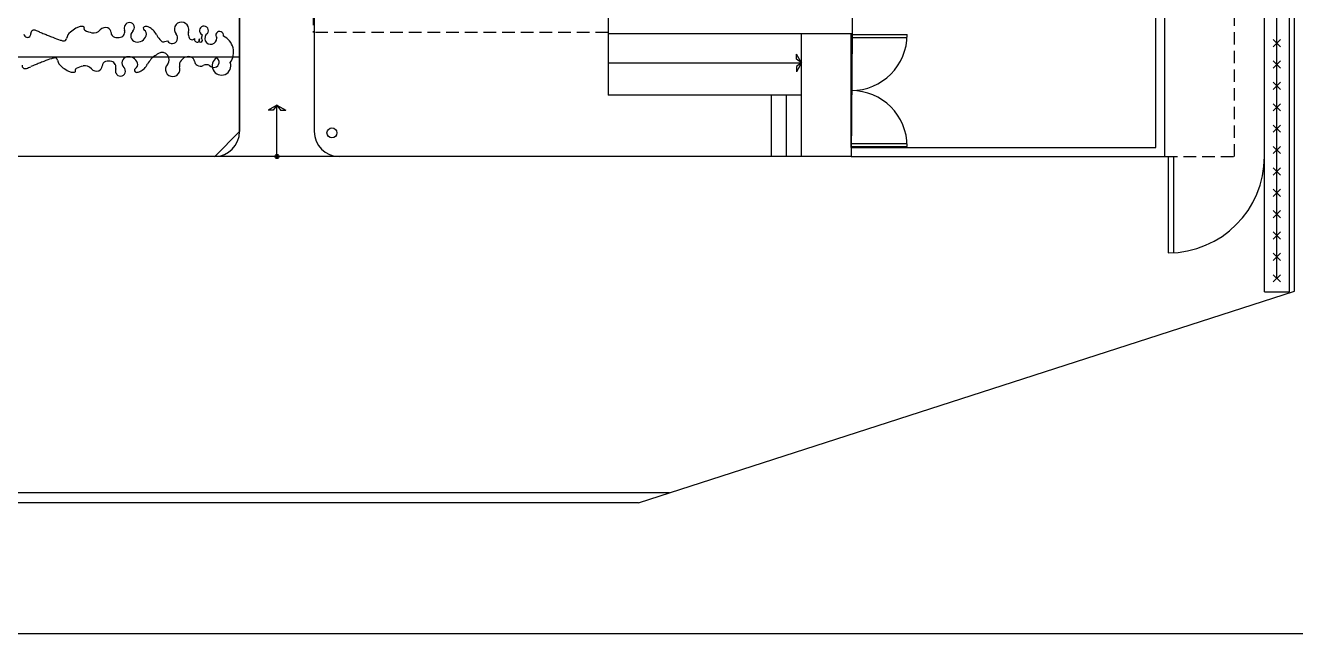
# Model space of a CAD drawing. Extents: x 0 to 130, y 0 to 88.
# Drawn here: x 75.72 to 101.22, y 0 to 12.21 of the extents above; entities that cross this region are included whole.
import ezdxf

# ---------------------------------------------------------------- set-up
doc = ezdxf.new("R2010")
doc.units = 0
doc.header["$MEASUREMENT"] = 0
doc.linetypes.add('HIDDEN', pattern=[0.375, 0.25, -0.125])
doc.layers.get('0').update_dxf_attribs({"color": 2, "linetype": 'CONTINUOUS'})
for name, color, linetype in [('DOOR', 2, 'CONTINUOUS'), ('DOORS', 7, 'CONTINUOUS'), ('OEX', 15, 'CONTINUOUS'), ('PIE', 1, 'CONTINUOUS'), ('VOLADO', 15, 'HIDDEN'), ('WALLS', 5, 'CONTINUOUS')]:
    doc.layers.add(name, color=color, linetype=linetype)

msp = doc.modelspace()

# ---------------------------------------------------------------- hatches: boundary and pattern name
h = msp.add_hatch(color=253)
edge = h.paths.add_edge_path()
edge.add_arc((80.766, 9.578), 0.0412, 0, 360)

# ---------------------------------------------------------------- linework, layer by layer
at = {"color": 253, "linetype": 'HIDDEN'}
for p, q in [((81.496, 15.843), (81.496, 12.067)), ((87.416, 12.067), (81.516, 12.067))]:
    msp.add_line(p, q, dxfattribs=at)
at = {"color": 253, "linetype": 'ByBlock'}
msp.add_line((79.265, 12.024), (79.246, 11.947), dxfattribs=at)
at = {"color": 253}
for p, q in [((92.296, 9.758), (92.296, 12.048)), ((91.197, 11.53), (91.197, 11.636)), ((91.296, 11.457), (91.197, 11.636)), ((91.296, 11.457), (91.197, 11.53)), ((87.416, 11.457), (91.296, 11.457)), ((91.296, 11.457), (91.197, 11.384)), ((91.296, 11.457), (91.197, 11.278)), ((91.197, 11.384), (91.197, 11.278)), ((80.766, 10.608), (80.587, 10.509)), ((80.692, 10.509), (80.587, 10.509)), ((80.766, 10.608), (80.692, 10.509)), ((80.766, 9.578), (80.766, 10.608)), ((80.766, 10.608), (80.839, 10.509)), ((80.766, 10.608), (80.944, 10.509)), ((80.839, 10.509), (80.944, 10.509))]:
    msp.add_line(p, q, dxfattribs=at)
msp.add_circle((80.766, 9.578), 0.0412, dxfattribs=at)
at = {"color": 253, "linetype": 'ByBlock'}
for centre, radius, start, end in [((77.803, 12.166), 0.1, 312.6183, 153.8151), ((78.851, 12.132), 0.145, 22.6835, 222.6277), ((75.76, 12.043), 0.0737, 184.5236, 252.8463), ((75.758, 12.038), 0.0681, 252.8463, 6.6016), ((75.89, 12.053), 0.0648, 68.2759, 186.6016), ((73.4, 5.802), 6.793, 67.4761, 68.2759), ((78.037, 16.958), 5.288, 247.3623, 248.3897), ((132.192, 153.665), 152.331, 248.3897, 248.42237), ((155.824, 213.422), 216.591, 248.42237, 248.44977), ((76.748, 11.912), 0.21, 128.0168, 170.5722), ((77.271, 11.243), 1.059, 120.6449, 128.0168), ((76.871, 11.918), 0.274, 106.1204, 120.6449), ((76.858, 11.96), 0.23, 85.0535, 106.1204), ((76.876, 12.168), 0.022, 12.4543, 85.0535), ((76.925, 12.145), 0.0335, 150.4008, 178.8347), ((76.927, 12.145), 0.0353, 178.8347, 242.9086), ((76.882, 12.169), 0.0157, 330.4008, 12.4543), ((77.166, 12.611), 0.559, 242.9086, 258.2224), ((77.087, 12.233), 0.173, 258.2224, 319.3143), ((77.322, 12.031), 0.137, 69.5188, 139.3143), ((77.334, 12.064), 0.102, 0.7205, 69.5188), ((77.53, 12.066), 0.0942, 180.7205, 252.5523), ((77.597, 12.086), 0.116, 285.3063, 331.37), ((77.603, 12.083), 0.109, 331.37, 18.7847), ((77.821, 12.157), 0.121, 153.8151, 198.7847), ((77.954, 12.002), 0.123, 132.6183, 257.4264), ((77.966, 12.064), 0.187, 299.5413, 341.3656), ((78.123, 12.151), 0.0409, 91.932, 239.0923), ((78.053, 12.034), 0.0955, 341.3656, 59.0923), ((78.127, 12.04), 0.152, 63.4313, 91.932), ((78.05, 11.886), 0.325, 44.0296, 63.4313), ((78, 11.838), 0.394, 28.8831, 44.0296), ((78.816, 12.288), 0.538, 208.8831, 221.8307), ((78.661, 11.958), 0.112, 211.8179, 42.2339), ((78.837, 12.126), 0.16, 342.6145, 22.6835), ((79.105, 12.042), 0.121, 162.6145, 209.026), ((79.301, 12.106), 0.0901, 321.8602, 246.3776), ((79.437, 11.95), 0.12, 122.7309, 4.3213), ((79.616, 12.01), 0.0783, 349.6494, 220.8321), ((79.535, 11.672), 0.361, 324.78, 63.9459), ((77.331, 14.666), 2.897, 248.4498, 251.5893), ((76.562, 12.356), 0.463, 251.5893, 259.4492), ((76.487, 11.955), 0.0542, 259.4492, 350.5722), ((77.569, 12.19), 0.224, 252.5523, 285.3063), ((77.967, 12.062), 0.185, 257.4264, 299.5413), ((78.708, 12.191), 0.393, 221.8307, 232.5374), ((78.374, 12.587), 0.714, 277.6323, 285.5634), ((79.064, 11.987), 0.0645, 183.3911, 319.4486), ((79.161, 11.927), 0.0517, 159.562, 15.8613), ((79.234, 11.913), 0.0366, 129.9195, 71.0429), ((155.646, -189.962), 216.591, 111.55023, 111.57763), ((77.153, 8.794), 2.897, 108.4107, 111.5502), ((76.384, 11.103), 0.463, 100.5508, 108.4107), ((76.309, 11.505), 0.0542, 9.4278, 100.5508), ((76.57, 11.548), 0.21, 189.4278, 231.9832), ((77.352, 11.393), 0.0942, 107.4477, 179.2795), ((77.391, 11.27), 0.224, 74.6937, 107.4477), ((77.419, 11.373), 0.116, 28.63, 74.6937), ((77.776, 11.458), 0.123, 102.5736, 227.3817), ((77.789, 11.398), 0.185, 60.4587, 102.5736), ((77.788, 11.396), 0.187, 18.6344, 60.4587), ((78.638, 11.172), 0.538, 138.1693, 151.1169), ((78.53, 11.269), 0.393, 127.4626, 138.1693), ((78.899, 10.787), 1, 120.7583, 127.4626), ((78.461, 11.523), 0.143, 317.3723, 120.7583), ((79.011, 11.372), 0.217, 111.0358, 150.974), ((78.988, 11.43), 0.154, 63.2953, 111.0358), ((79.015, 11.484), 0.0939, 5.2206, 63.2953), ((79.217, 11.502), 0.108, 185.2206, 238.9701), ((79.497, 11.473), 0.108, 220.2779, 56.1821), ((79.652, 11.401), 0.188, 120.5664, 19.5038), ((75.712, 11.407), 0.0648, 173.3984, 291.7241), ((73.221, 17.657), 6.793, 291.7241, 292.5239), ((77.859, 6.502), 5.288, 111.6103, 112.6377), ((132.014, -130.205), 152.331, 111.57763, 111.6103), ((77.093, 12.217), 1.059, 231.9832, 239.3551), ((76.692, 11.542), 0.274, 239.3551, 253.8796), ((76.68, 11.5), 0.23, 253.8796, 274.9465), ((76.698, 11.292), 0.022, 274.9465, 347.5457), ((76.749, 11.315), 0.0353, 117.0914, 181.1653), ((76.747, 11.315), 0.0335, 181.1653, 209.5992), ((76.704, 11.291), 0.0157, 347.5457, 29.5992), ((76.988, 10.848), 0.559, 101.7776, 117.0914), ((76.909, 11.227), 0.173, 40.6857, 101.7776), ((77.144, 11.429), 0.137, 220.6857, 290.4812), ((77.156, 11.396), 0.102, 290.4812, 359.2795), ((77.425, 11.377), 0.109, 341.2153, 28.63), ((77.643, 11.302), 0.121, 161.2153, 206.1849), ((77.625, 11.293), 0.1, 206.1849, 47.3817), ((77.945, 11.308), 0.0409, 120.9077, 268.068), ((77.875, 11.425), 0.0955, 300.9077, 18.6344), ((77.949, 11.42), 0.152, 268.068, 296.5687), ((77.871, 11.574), 0.325, 296.5687, 315.9704), ((77.822, 11.622), 0.394, 315.9704, 331.1169), ((78.673, 11.328), 0.145, 137.3723, 337.3165), ((78.927, 11.418), 0.121, 150.974, 197.3855), ((78.658, 11.334), 0.16, 337.3165, 17.3855), ((79.227, 11.519), 0.128, 238.9701, 298.0913), ((79.348, 11.292), 0.129, 59.2104, 118.0913)]:
    msp.add_arc(centre, radius, start, end, dxfattribs=at)
at = {"layer": 'DOOR', "color": 253}
for p, q in [((101.196, 6.874), (101.196, 80.527)), ((87.416, 16.248), (87.416, 12.048)), ((81.516, 15.843), (81.516, 10.078)), ((80.016, 13.678), (80.016, 10.078)), ((80.016, 10.078), (80.016, 12.428)), ((87.416, 12.048), (92.316, 12.048)), ((92.316, 12.048), (92.296, 9.578)), ((92.296, 12.028), (92.296, 11.965)), ((92.296, 12.028), (92.296, 11.965)), ((92.296, 12.028), (93.421, 12.028)), ((92.296, 11.965), (93.421, 11.965)), ((79.516, 9.578), (80.016, 10.078)), ((92.296, 9.778), (92.296, 9.842)), ((92.296, 9.778), (92.296, 9.842)), ((92.296, 9.842), (93.421, 9.842)), ((92.296, 9.778), (93.421, 9.778)), ((92.296, 9.578), (79.516, 9.578)), ((92.296, 9.578), (82.016, 9.578)), ((98.662, 9.578), (98.662, 7.645)), ((98.771, 9.578), (98.771, 7.645))]:
    msp.add_line(p, q, dxfattribs=at)
msp.add_circle((81.871, 10.053), 0.1, dxfattribs=at)
for centre, radius, start, end in [((92.296, 12.028), 1.125, 270, 0), ((92.296, 9.778), 1.125, 360, 90), ((79.516, 10.078), 0.5, 270, 0), ((82.016, 10.078), 0.5, 180, 270), ((98.662, 9.578), 1.934, 270, 360)]:
    msp.add_arc(centre, radius, start, end, dxfattribs=at)
at = {"layer": 'DOORS', "color": 253}
for p, q in [((100.596, 6.859), (100.596, 80.286)), ((100.846, 7.134), (100.846, 80.303)), ((101.096, 6.859), (101.096, 80.32)), ((100.773, 11.926), (100.918, 11.782)), ((100.773, 11.782), (100.918, 11.926)), ((100.773, 11.497), (100.918, 11.353)), ((100.773, 11.353), (100.918, 11.497)), ((100.773, 11.068), (100.918, 10.923)), ((100.773, 10.923), (100.918, 11.068)), ((100.773, 10.639), (100.918, 10.494)), ((100.773, 10.494), (100.918, 10.639)), ((100.773, 10.065), (100.918, 10.209)), ((100.773, 10.209), (100.918, 10.065)), ((100.773, 9.78), (100.918, 9.636)), ((100.773, 9.636), (100.918, 9.78)), ((100.773, 9.207), (100.918, 9.351)), ((100.773, 9.351), (100.918, 9.207)), ((100.773, 8.922), (100.918, 8.778)), ((100.773, 8.778), (100.918, 8.922)), ((100.773, 8.349), (100.918, 8.493)), ((100.773, 8.493), (100.918, 8.349)), ((100.773, 7.92), (100.918, 8.064)), ((100.773, 8.064), (100.918, 7.92)), ((100.773, 7.635), (100.918, 7.491)), ((100.773, 7.491), (100.918, 7.635)), ((100.773, 7.062), (100.918, 7.206)), ((100.773, 7.206), (100.918, 7.062)), ((100.596, 6.859), (101.096, 6.859))]:
    msp.add_line(p, q, dxfattribs=at)
at = {"layer": 'OEX', "color": 253}
for p, q in [((87.416, 12.048), (87.416, 10.813)), ((91.296, 9.578), (91.296, 12.048)), ((59.291, 11.578), (80.016, 11.578)), ((91.296, 10.813), (87.416, 10.813)), ((90.696, 9.578), (90.696, 10.813)), ((90.996, 9.578), (90.996, 10.813)), ((79.516, 9.578), (36.013, 9.578)), ((82.016, 9.578), (79.516, 9.578)), ((88.027, 2.628), (101.196, 6.874)), ((88.647, 2.828), (7.806, 2.828)), ((88.027, 2.628), (7.806, 2.628))]:
    msp.add_line(p, q, dxfattribs=at)
at = {"layer": 'PIE', "color": 5}
msp.add_line((0, 0), (130, 0), dxfattribs=at)
at = {"layer": 'VOLADO', "color": 253}
for p, q in [((99.996, 9.578), (99.996, 61.498)), ((98.596, 9.578), (99.996, 9.578))]:
    msp.add_line(p, q, dxfattribs=at)
at = {"layer": 'WALLS', "color": 253}
for p, q in [((98.596, 9.578), (98.596, 17.788)), ((87.416, 15.843), (87.416, 12.048)), ((92.316, 15.868), (92.316, 12.048)), ((98.416, 9.758), (98.416, 15.868)), ((87.416, 12.048), (92.316, 12.048)), ((92.296, 9.758), (98.416, 9.758)), ((92.296, 9.758), (92.296, 9.578)), ((92.296, 9.578), (98.596, 9.578))]:
    msp.add_line(p, q, dxfattribs=at)

doc.saveas('drawing.dxf')
